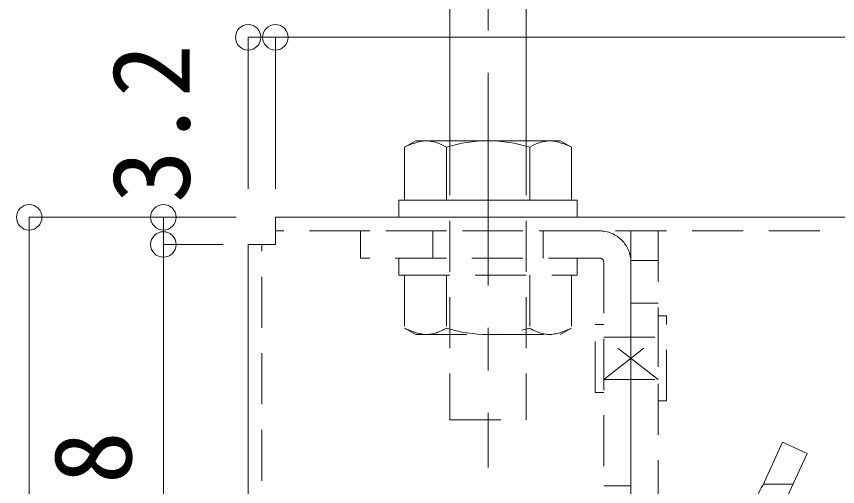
# Model space of a CAD drawing. Units: millimetres on the paper, enlarged 15 times, with parts at other scales. Extents: x -2895 to 2955, y -2104 to 2057.
# Drawn here: x -581.5 to -291.9, y 448.8 to 614.7 of the extents above; entities that cross this region are included whole.
import ezdxf
from ezdxf.enums import TextEntityAlignment as Align

# ---------------------------------------------------------------- set-up
doc = ezdxf.new("R2010")
doc.units = ezdxf.units.MM
doc.header["$LTSCALE"] = 15
doc.header["$PDMODE"] = 32
doc.header["$PDSIZE"] = 9
doc.linetypes.add('CHAIN1', pattern=[8, 5, -1, 1, -1])
doc.linetypes.add('DASHED1', pattern=[1.8, 1.2, -0.6])
for name, color, linetype, lineweight in [('1-0_中心線', 4, 'CHAIN1', 9), ('1-1_吊り材', 3, 'Continuous', 18), ('1-4_金具', 3, 'Continuous', 18), ('1-5_寸法', 4, 'Continuous', 9), ('1-8', 3, 'DASHED1', 18)]:
    doc.layers.add(name, color=color, linetype=linetype, lineweight=lineweight)
doc.styles.add('ＭＳ ゴシック', font='')
doc.styles.get('ＭＳ ゴシック').set_extended_font_data('MS Gothic')

msp = doc.modelspace()

# ---------------------------------------------------------------- linework, layer by layer
at = {"layer": '1-0_中心線'}
msp.add_line((-415.16, 714.79), (-415.16, 455.52), dxfattribs=at)
at = {"layer": '1-1_吊り材'}
for p, q in [((-428.66, 714.79), (-428.66, 569.63)), ((-401.66, 714.79), (-401.66, 569.63)), ((-440.62, 570.83), (-444.56, 568.56)), ((-389.7, 570.83), (-440.62, 570.83)), ((-389.7, 570.83), (-385.76, 568.56)), ((-444.56, 549.83), (-444.56, 568.56)), ((-429.86, 549.83), (-429.86, 568.56)), ((-400.46, 549.83), (-400.46, 568.56)), ((-385.76, 549.83), (-385.76, 568.56)), ((-446.66, 549.83), (-446.66, 543.83)), ((-383.66, 549.83), (-446.66, 549.83)), ((-383.66, 549.83), (-383.66, 543.83))]:
    msp.add_line(p, q, dxfattribs=at)
at = {"layer": '1-1_吊り材', "linetype": 'DASHED1'}
for p, q in [((-428.66, 569.63), (-428.66, 472.29)), ((-401.66, 569.63), (-401.66, 472.29)), ((-375.86, 539.03), (-460.16, 539.03)), ((-460.16, 529.43), (-460.16, 539.03)), ((-434.66, 539.03), (-434.66, 529.43)), ((-395.66, 539.03), (-395.66, 529.43)), ((-375.86, 529.43), (-460.16, 529.43)), ((-446.66, 523.43), (-446.66, 529.43)), ((-383.66, 523.43), (-383.66, 529.43)), ((-374.36, 527.93), (-374.36, 449.03)), ((-364.76, 449.03), (-364.76, 528.53)), ((-446.66, 523.43), (-383.66, 523.43)), ((-444.56, 523.43), (-444.56, 504.7)), ((-429.86, 523.43), (-429.86, 504.7)), ((-400.46, 523.43), (-400.46, 504.7)), ((-385.76, 523.43), (-385.76, 504.7)), ((-352.16, 509.03), (-355.16, 509.03)), ((-355.16, 509.03), (-355.16, 479.03)), ((-352.16, 479.03), (-352.16, 509.03)), ((-440.62, 502.43), (-444.56, 504.7)), ((-389.7, 502.43), (-385.76, 504.7)), ((-377.36, 506.03), (-374.36, 506.03)), ((-377.36, 482.03), (-377.36, 506.03)), ((-440.62, 502.43), (-389.7, 502.43)), ((-374.36, 501.53), (-355.16, 501.53)), ((-374.36, 486.53), (-355.16, 501.53)), ((-355.16, 486.53), (-374.36, 501.53)), ((-374.36, 486.53), (-355.16, 486.53)), ((-374.36, 482.03), (-377.36, 482.03)), ((-355.16, 479.03), (-352.16, 479.03)), ((-428.66, 472.29), (-401.66, 472.29)), ((-374.36, 449.03), (-364.76, 449.03))]:
    msp.add_line(p, q, dxfattribs=at)
at = {"layer": '1-1_吊り材'}
for centre, radius, start, end in [((-434.95, 550.52), 20.44, 96.3429, 118.0413), ((-437.71, 556.2), 14.64, 57.5712, 88.0446), ((-415.16, 522.18), 48.65, 72.412, 107.588), ((-392.61, 556.2), 14.64, 91.9554, 122.4288), ((-395.37, 550.52), 20.44, 61.9587, 83.6571)]:
    msp.add_arc(centre, radius, start, end, dxfattribs=at)
at = {"layer": '1-1_吊り材', "linetype": 'DASHED1'}
for centre, radius, start, end in [((-375.86, 527.93), 11.1, 0, 90), ((-375.86, 527.93), 1.5, 0, 90), ((-434.95, 522.74), 20.44, 241.9587, 263.6571), ((-437.71, 517.06), 14.64, 271.9554, 302.4288), ((-415.16, 551.08), 48.65, 252.412, 287.5879), ((-392.61, 517.06), 14.64, 237.5712, 268.0446), ((-395.37, 522.74), 20.44, 276.3429, 298.0413)]:
    msp.add_arc(centre, radius, start, end, dxfattribs=at)
at = {"layer": '1-4_金具'}
for p, q in [((-190.16, 543.83), (-490.16, 543.83)), ((-490.16, 534.23), (-490.16, 543.83)), ((-499.76, 288.83), (-499.76, 534.23)), ((-490.16, 534.23), (-499.76, 534.23))]:
    msp.add_line(p, q, dxfattribs=at)
at = {"layer": '1-4_金具', "linetype": 'DASHED1'}
for p, q in [((-190.16, 539.03), (-490.16, 539.03)), ((-494.96, 288.83), (-494.96, 534.23))]:
    msp.add_line(p, q, dxfattribs=at)
at = {"layer": '1-5_寸法'}
for p, q in [((-490.16, 607.37), (-499.76, 607.37)), ((-499.76, 607.37), (-499.76, 553.88)), ((-490.16, 607.37), (-190.16, 607.37)), ((-490.16, 607.37), (-490.16, 553.88)), ((-490.16, 607.37), (-490.16, 553.88)), ((-577, 543.83), (-577, 258.83)), ((-577, 543.83), (-504, 543.83)), ((-529.67, 534.23), (-529.67, 543.83)), ((-529.67, 543.83), (-508.55, 543.83)), ((-529.67, 288.83), (-529.67, 534.23)), ((-529.67, 534.23), (-508.55, 534.23))]:
    msp.add_line(p, q, dxfattribs=at)
at = {"layer": '1-5_寸法', "color": 3}
for p in [(-499.76, 607.37), (-490.16, 607.37), (-577, 543.83), (-529.67, 543.83), (-529.67, 534.23)]:
    msp.add_point(p, dxfattribs=at)
at = {"layer": '1-8'}
for p, q in [((-364.76, 539.03), (-364.76, 432.83)), ((-355.16, 539.03), (-364.76, 539.03)), ((-355.16, 539.03), (-355.16, 432.83)), ((-355.16, 528.53), (-364.76, 528.53)), ((-355.16, 513.53), (-364.76, 513.53)), ((-311.33, 464.46), (-318.28, 449.2)), ((-311.33, 464.46), (-302.6, 460.48)), ((-309.48, 445.37), (-302.6, 460.48)), ((-318.09, 449.63), (-307.54, 449.63))]:
    msp.add_line(p, q, dxfattribs=at)
msp.add_arc((-301.61, 438.6), 19.76, 147.5535, 196.9739, dxfattribs=at)

# ---------------------------------------------------------------- texts
at = {"layer": '1-5_寸法', "color": 7, "style": 'ＭＳ ゴシック'}
for s, p in [('3.2', (-512.1, 548.84)), ('81.8', (-532.67, 393.53))]:
    msp.add_text(s, height=27.49, rotation=90, dxfattribs=at).set_placement(p, align=Align.BOTTOM_LEFT)

doc.saveas('drawing.dxf')
